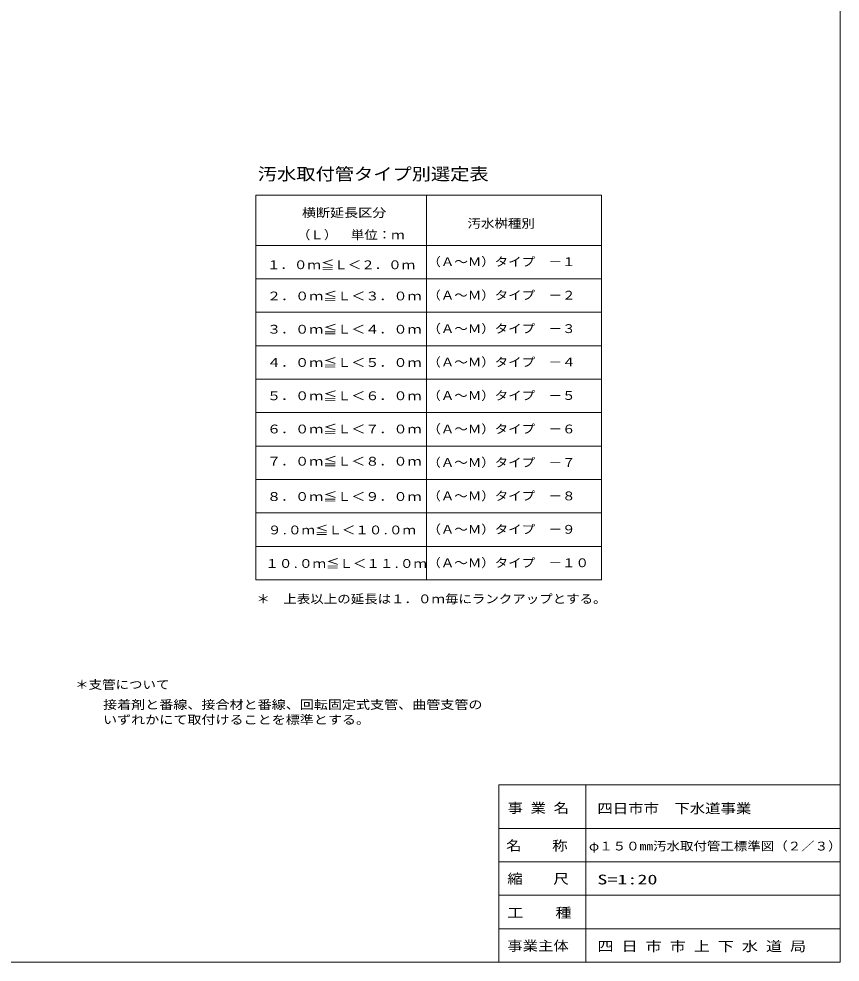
# Model space of a CAD drawing. Units: millimetres on the paper. Extents: x -390 to 406, y -282 to 282.
# Drawn here: x 160 to 405.5, y -282 to 0 of the extents above; entities that cross this region are included whole.
import ezdxf
from ezdxf.enums import TextEntityAlignment as Align

# ---------------------------------------------------------------- set-up
doc = ezdxf.new("R2010")
doc.units = ezdxf.units.MM
doc.layers.add('0-1__0-1__0-1_0', color=7, linetype='Continuous')
doc.layers.add('0-A__0-2_レイヤ1', color=7, linetype='Continuous')
for name, color, linetype, lineweight in [('0-2__0-2__0-2_LAYER001', 7, 'Continuous', 18), ('0-3__0-3__1-0_', 7, 'Continuous', 18), ('0-9__0-1__1-0_陣へようこそ', 7, 'Continuous', 18), ('0-B__0-1_0', 7, 'Continuous', 18)]:
    doc.layers.add(name, color=color, linetype=linetype, lineweight=lineweight)
doc.styles.add('ＭＳ ゴシック', font='')
doc.styles.get('ＭＳ ゴシック').set_extended_font_data('MS Gothic')

msp = doc.modelspace()

# ---------------------------------------------------------------- linework, layer by layer
at = {"layer": '0-2__0-2__0-2_LAYER001'}
msp.add_lwpolyline([(-390.5, 282), (-390.5, -282), (405.5, -282), (405.5, 282)], close=True, dxfattribs=at)
at = {"layer": '0-9__0-1__1-0_陣へようこそ'}
for p, q in [((303.5, -282), (303.5, -229)), ((303.5, -229), (405.5, -229)), ((329.5, -229), (329.5, -252)), ((405.5, -282), (405.5, -229)), ((303.5, -242), (405.5, -242)), ((303.5, -252), (405.5, -252)), ((329.5, -252), (329.5, -282)), ((303.5, -262), (405.5, -262)), ((303.5, -272), (405.5, -272)), ((303.5, -282), (405.5, -282))]:
    msp.add_line(p, q, dxfattribs=at)
at = {"layer": '0-B__0-1_0'}
for p, q in [((230.818, -52.708), (230.818, -167.708)), ((230.818, -147.708), (230.818, -52.708)), ((334.222, -52.708), (230.818, -52.708)), ((230.818, -52.708), (318.177, -52.708)), ((281.84, -52.708), (281.84, -167.708)), ((334.222, -52.708), (334.222, -167.708)), ((334.222, -67.708), (230.818, -67.708)), ((230.818, -67.708), (318.177, -67.708)), ((334.222, -77.708), (230.818, -77.708)), ((230.818, -77.708), (318.177, -77.708)), ((334.222, -87.708), (230.818, -87.708)), ((230.818, -87.708), (318.177, -87.708)), ((334.222, -97.708), (230.818, -97.708)), ((230.818, -97.708), (318.177, -97.708)), ((334.222, -107.708), (230.818, -107.708)), ((230.818, -107.708), (318.177, -107.708)), ((334.222, -117.708), (230.818, -117.708)), ((230.818, -117.708), (318.177, -117.708)), ((334.222, -127.708), (230.818, -127.708)), ((230.818, -127.708), (318.177, -127.708)), ((334.222, -137.708), (230.818, -137.708)), ((230.818, -137.708), (318.177, -137.708)), ((334.222, -147.708), (230.818, -147.708)), ((230.818, -147.708), (318.177, -147.708)), ((230.818, -157.708), (334.222, -157.708)), ((230.818, -167.708), (334.222, -167.708))]:
    msp.add_line(p, q, dxfattribs=at)

# ---------------------------------------------------------------- texts
at = {"layer": '0-1__0-1__0-1_0', "style": 'ＭＳ ゴシック', "width": 1.15}
for s, p in [('＊\u3000上表以上の延長は１．０ｍ毎にランクアップとする。', (231.04, -175.486)), ('＊支管について', (176.862, -201.101)), ('φ１５０mm汚水取付管工標準図（２／３）', (330.442, -249.387))]:
    msp.add_text(s, height=2.566, dxfattribs=at).set_placement(p, align=Align.BOTTOM_LEFT)
at = {"layer": '0-3__0-3__1-0_', "color": 1, "style": 'ＭＳ ゴシック', "width": 1.2}
for s, p in [('接着剤と番線、接合材と番線、回転固定式支管、曲管支管の', (185.196, -207.089)), ('いずれかにて取付けることを標準とする。', (185.196, -211.604))]:
    msp.add_text(s, height=2.566, dxfattribs=at).set_placement(p, align=Align.BOTTOM_LEFT)
at = {"layer": '0-9__0-1__1-0_陣へようこそ', "style": 'ＭＳ ゴシック'}
for s, width, p in [('事 業 名', 1.15, (306.079, -238.252)), ('事 業 名', 1.15, (306.079, -238.252)), ('四日市市\u3000下水道事業', 1.15, (332.94, -238.391)), ('四日市市\u3000下水道事業', 1.15, (332.94, -238.391)), ('名    称', 1.15, (305.648, -249.516)), ('縮    尺', 1.15, (306.022, -259.443)), ('S=1:20', 1.5, (332.94, -259.648)), ('工    種', 1.2, (306.022, -269.572)), ('事業主体', 1.15, (306, -279.473)), ('四 日 市 市 上 下 水 道 局', 1.2, (332.979, -279.599))]:
    msp.add_text(s, height=2.933, dxfattribs=dict(at, width=width)).set_placement(p, align=Align.BOTTOM_LEFT)
at = {"layer": '0-A__0-2_レイヤ1', "style": 'ＭＳ ゴシック', "width": 1.15}
msp.add_text('汚水取付管タイプ別選定表', height=3.666, dxfattribs=at).set_placement((231.447, -49.32), align=Align.BOTTOM_LEFT)
at = {"layer": '0-B__0-1_0', "style": 'ＭＳ ゴシック'}
for s, width, p in [('横断延長区分', 1.2, (244.645, -60.024)), ('汚水桝種別', 1.15, (294.131, -63.231)), ('（Ｌ）\u3000単位：ｍ', 1.15, (243.142, -66.644)), ('１．０ｍ≦Ｌ＜２．０ｍ', 1.15, (234.208, -75.602)), ('（Ａ～Ｍ）タイプ\u3000－１', 1.15, (282.137, -74.698)), ('２．０ｍ≦Ｌ＜３．０ｍ', 1.2, (234.208, -84.94)), ('（Ａ～Ｍ）タイプ\u3000－２', 1.15, (282.137, -84.698)), ('３．０ｍ≦Ｌ＜４．０ｍ', 1.2, (234.208, -94.882)), ('（Ａ～Ｍ）タイプ\u3000－３', 1.15, (282.137, -94.698)), ('４．０ｍ≦Ｌ＜５．０ｍ', 1.2, (234.208, -104.823)), ('（Ａ～Ｍ）タイプ\u3000－４', 1.15, (282.137, -104.698)), ('５．０ｍ≦Ｌ＜６．０ｍ', 1.2, (234.208, -114.764)), ('（Ａ～Ｍ）タイプ\u3000－５', 1.15, (282.137, -114.698)), ('６．０ｍ≦Ｌ＜７．０ｍ', 1.2, (234.208, -124.705)), ('（Ａ～Ｍ）タイプ\u3000－６', 1.15, (282.137, -124.698)), ('７．０ｍ≦Ｌ＜８．０ｍ', 1.2, (234.208, -134.345)), ('（Ａ～Ｍ）タイプ\u3000－７', 1.15, (282.137, -134.698)), ('（Ａ～Ｍ）タイプ\u3000－８', 1.15, (282.137, -144.698)), ('８．０ｍ≦Ｌ＜９．０ｍ', 1.2, (234.208, -144.889)), ('９.０ｍ≦Ｌ＜１０.０ｍ', 1.15, (234.468, -154.889)), ('（Ａ～Ｍ）タイプ\u3000－９', 1.15, (282.137, -154.698)), ('１０.０ｍ≦Ｌ＜１１.０ｍ', 1.15, (233.737, -164.903)), ('（Ａ～Ｍ）タイプ\u3000－１０', 1.15, (282.137, -164.698))]:
    msp.add_text(s, height=2.566, dxfattribs=dict(at, width=width)).set_placement(p, align=Align.BOTTOM_LEFT)

doc.saveas('drawing.dxf')
